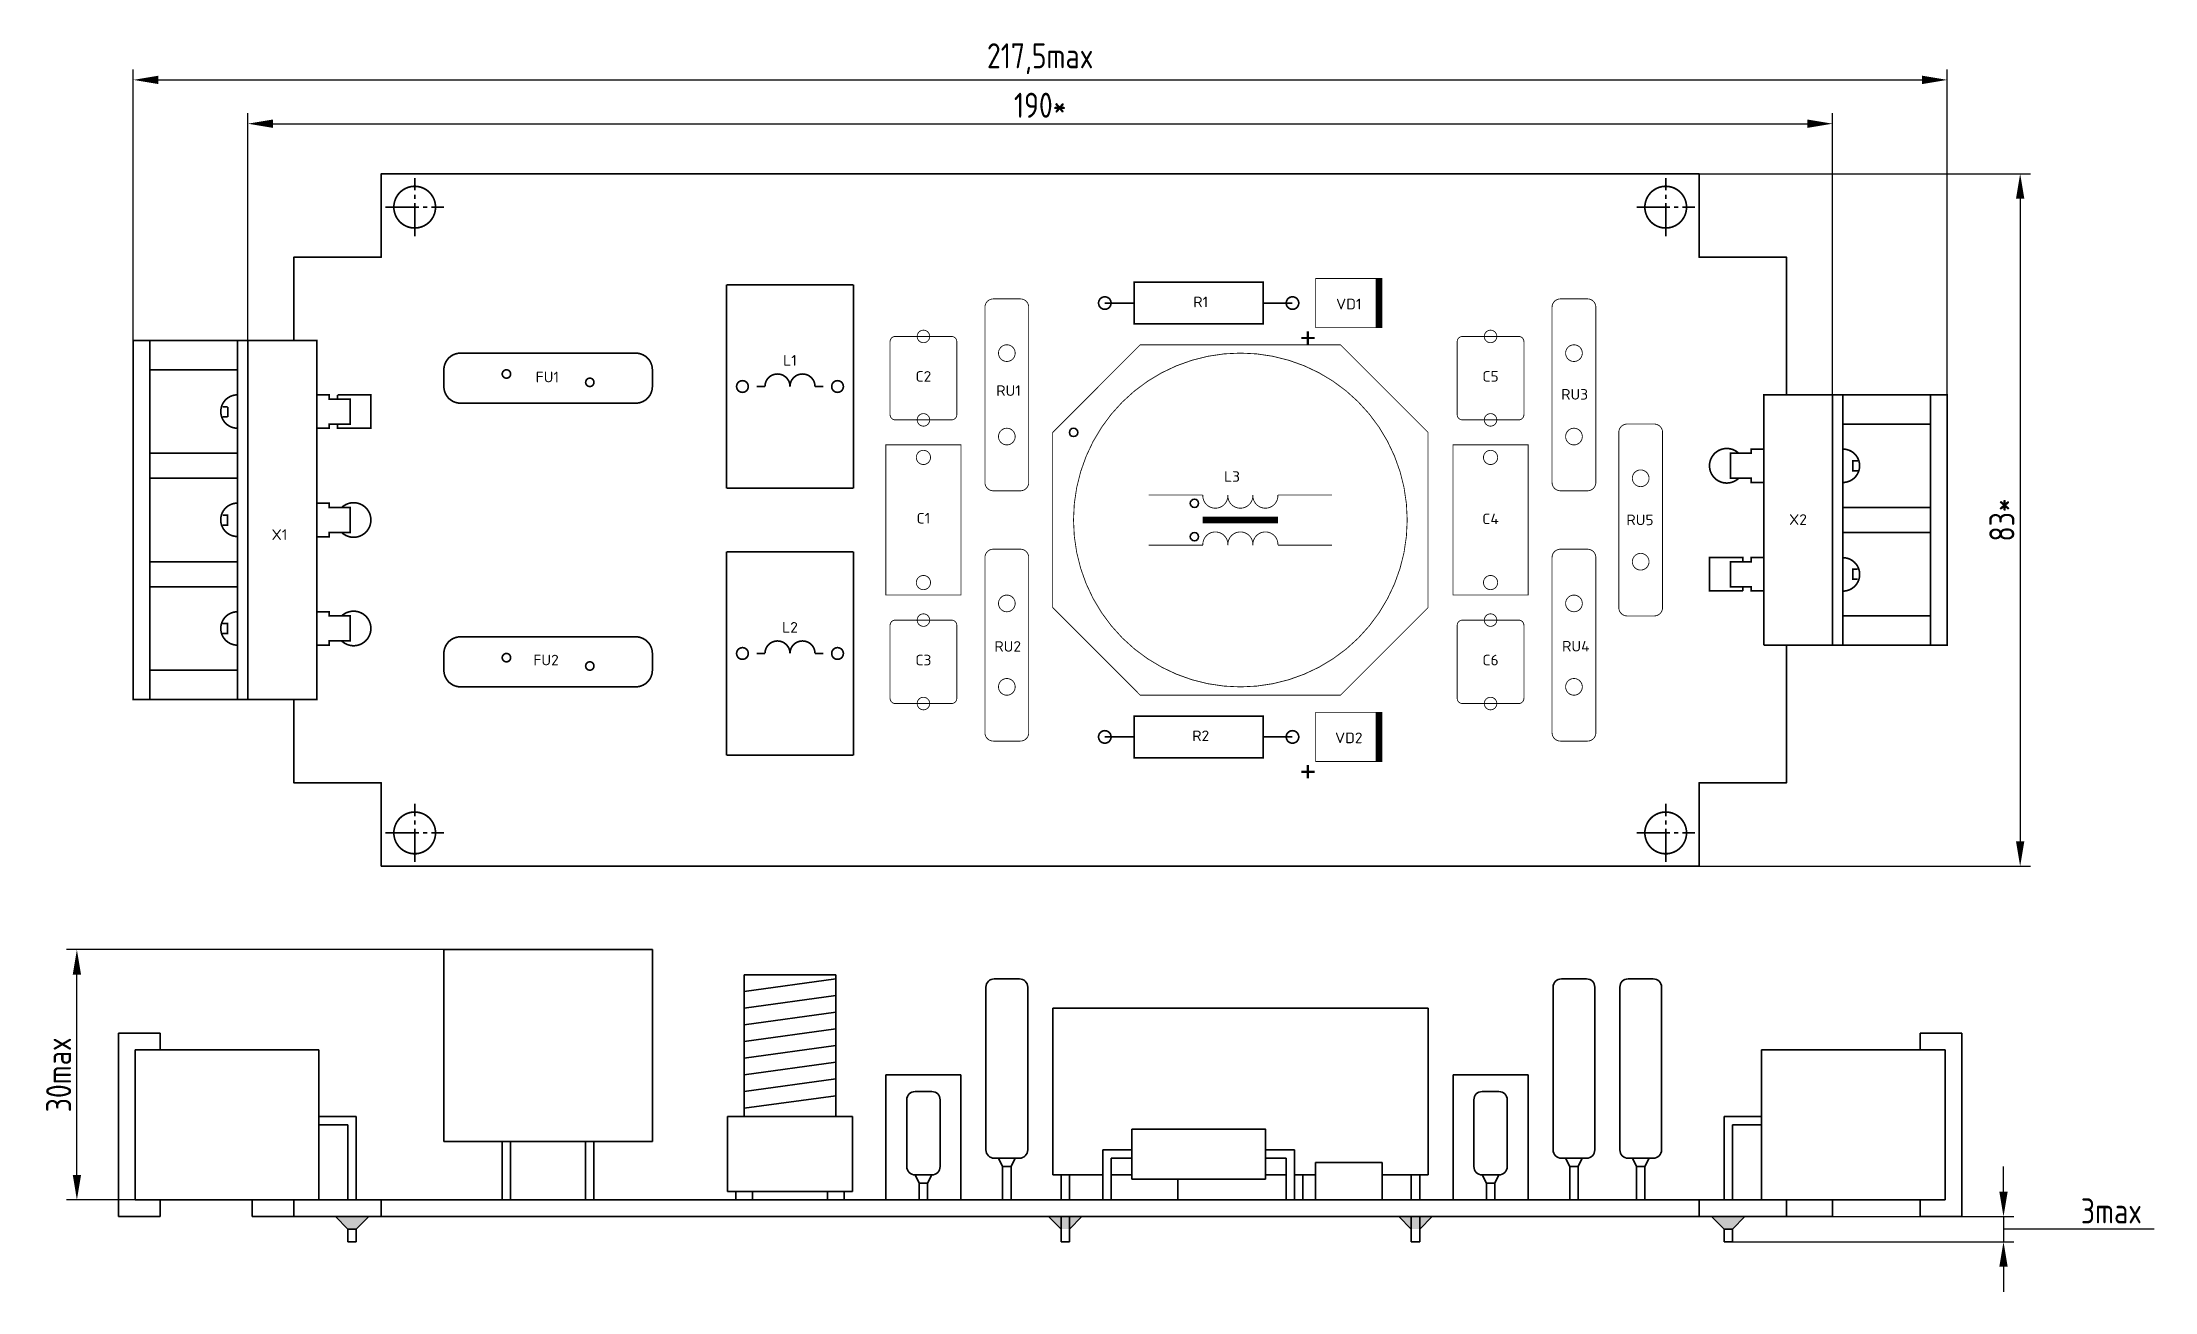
# Model space of a CAD drawing. Header units: millimetres. Extents: x 95 to 348, y 499 to 649.
import ezdxf
from ezdxf.enums import TextEntityAlignment as Align

# ---------------------------------------------------------------- set-up
doc = ezdxf.new("R2010")
doc.units = ezdxf.units.MM
for name, color, linetype, lineweight in [('BOARD', 173, 'Continuous', 35), ('BOTTOM', 7, 'Continuous', 35), ('TOP', 7, 'Continuous', 35)]:
    doc.layers.add(name, color=color, linetype=linetype, lineweight=lineweight)
doc.layers.add('РАЗМЕРЫ', color=7, linetype='Continuous')
doc.styles.get("Standard").update_dxf_attribs({"font": 'txt.shx'})
doc.styles.add('ГОСТ 2.304', font='CS_Gost2304.shx')
doc.dimstyles.new('ЕСКД', dxfattribs={"dimscale": 0, "dimtxt": 3, "dimasz": 3, "dimexe": 1.25, "dimexo": 0, "dimtad": 1, "dimtoh": 1, "dimdec": 3, "dimrnd": 0.5, "dimtxsty": 'ГОСТ 2.304', "dimcen": 5, "dimadec": 3, "dimazin": 2, "dimtfac": 0.75, "dimtdec": 4, "dimtmove": 1, "dimatfit": 3, "dimfxl": 1, "dimtolj": 1, "dimarcsym": 0})

# ---------------------------------------------------------------- blocks, each defined once
blk = doc.blocks.new('*D46')
at = {"layer": 'Defpoints', "color": 0}
for p in [(309.5, 508), (297.5, 505), (330, 505)]:
    blk.add_point(p, dxfattribs=at)
at = {"layer": 'РАЗМЕРЫ', "color": 0, "lineweight": -2}
for p, q in [((330, 511), (330, 514)), ((309.5, 508), (331.25, 508)), ((330, 508), (330, 505)), ((297.5, 505), (331.25, 505)), ((337.81, 506.5), (330, 506.5)), ((348.06, 506.5), (337.81, 506.5)), ((330, 502), (330, 499))]:
    blk.add_line(p, q, dxfattribs=at)
at = {"layer": 'РАЗМЕРЫ', "color": 0}
for points in [[(329.5, 511), (330.5, 511), (330, 508)], [(330.5, 502), (329.5, 502), (330, 505)]]:
    blk.add_solid(points, dxfattribs=at)
at = {"layer": 'РАЗМЕРЫ', "color": 0, "insert": (342.94, 508.69), "char_height": 3, "attachment_point": 5, "style": 'ГОСТ 2.304'}
blk.add_mtext('\\A1;3max', dxfattribs=at)
blk = doc.blocks.new('*D50')
at = {"layer": 'Defpoints', "color": 0}
for p in [(99, 540), (143, 540), (120, 510)]:
    blk.add_point(p, dxfattribs=at)
at = {"layer": 'РАЗМЕРЫ', "color": 0, "lineweight": -2}
for p, q in [((143, 540), (97.75, 540)), ((99, 513), (99, 537)), ((120, 510), (97.75, 510))]:
    blk.add_line(p, q, dxfattribs=at)
at = {"layer": 'РАЗМЕРЫ', "color": 0}
for points in [[(99.5, 537), (98.5, 537), (99, 540)], [(98.5, 513), (99.5, 513), (99, 510)]]:
    blk.add_solid(points, dxfattribs=at)
at = {"layer": 'РАЗМЕРЫ', "color": 0, "insert": (96.81, 525), "char_height": 3, "attachment_point": 5, "rotation": 90, "style": 'ГОСТ 2.304'}
blk.add_mtext('\\A1;30max', dxfattribs=at)
blk = doc.blocks.new('*D53')
at = {"layer": 'Defpoints', "color": 0}
for p in [(323.25, 644.25), (105.75, 613), (323.25, 606.5)]:
    blk.add_point(p, dxfattribs=at)
at = {"layer": 'РАЗМЕРЫ', "color": 0, "lineweight": -2}
for p, q in [((105.75, 613), (105.75, 645.5)), ((108.75, 644.25), (320.25, 644.25)), ((323.25, 606.5), (323.25, 645.5))]:
    blk.add_line(p, q, dxfattribs=at)
at = {"layer": 'РАЗМЕРЫ', "color": 0}
for points in [[(108.75, 644.75), (108.75, 643.75), (105.75, 644.25)], [(320.25, 643.75), (320.25, 644.75), (323.25, 644.25)]]:
    blk.add_solid(points, dxfattribs=at)
at = {"layer": 'РАЗМЕРЫ', "color": 0, "insert": (214.5, 646.79), "char_height": 3, "attachment_point": 5, "style": 'ГОСТ 2.304'}
blk.add_mtext('\\A1;217,5max', dxfattribs=at)
blk = doc.blocks.new('*D54')
at = {"layer": 'Defpoints', "color": 0}
for p in [(309.5, 639), (119.5, 613), (309.5, 606.5)]:
    blk.add_point(p, dxfattribs=at)
at = {"layer": 'РАЗМЕРЫ', "color": 0, "lineweight": -2}
for p, q in [((119.5, 613), (119.5, 640.25)), ((122.5, 639), (306.5, 639)), ((309.5, 606.5), (309.5, 640.25))]:
    blk.add_line(p, q, dxfattribs=at)
at = {"layer": 'РАЗМЕРЫ', "color": 0}
for points in [[(122.5, 639.5), (122.5, 638.5), (119.5, 639)], [(306.5, 638.5), (306.5, 639.5), (309.5, 639)]]:
    blk.add_solid(points, dxfattribs=at)
at = {"layer": 'РАЗМЕРЫ', "color": 0, "insert": (214.5, 641.21), "char_height": 3, "attachment_point": 5, "style": 'ГОСТ 2.304'}
blk.add_mtext('\\A1;190*', dxfattribs=at)
blk = doc.blocks.new('*D56')
at = {"layer": 'Defpoints', "color": 0}
for p in [(293.5, 633), (293.5, 550), (332, 550)]:
    blk.add_point(p, dxfattribs=at)
at = {"layer": 'РАЗМЕРЫ', "color": 0, "lineweight": -2}
for p, q in [((293.5, 633), (333.25, 633)), ((332, 630), (332, 553)), ((293.5, 550), (333.25, 550))]:
    blk.add_line(p, q, dxfattribs=at)
at = {"layer": 'РАЗМЕРЫ', "color": 0}
for points in [[(332.5, 630), (331.5, 630), (332, 633)], [(331.5, 553), (332.5, 553), (332, 550)]]:
    blk.add_solid(points, dxfattribs=at)
at = {"layer": 'РАЗМЕРЫ', "color": 0, "insert": (329.81, 591.5), "char_height": 3, "attachment_point": 5, "rotation": 90, "style": 'ГОСТ 2.304'}
blk.add_mtext('\\A1;83*', dxfattribs=at)

msp = doc.modelspace()

# ---------------------------------------------------------------- hatches: boundary and pattern name
at = {"layer": 'TOP'}
for points in [[(130, 508), (134, 508), (132.5, 506.5), (131.5, 506.5)], [(215.5, 508), (219.5, 508), (218, 506.5), (217, 506.5)], [(257.5, 508), (261.5, 508), (260, 506.5), (259, 506.5)], [(299, 508), (295, 508), (296.5, 506.5), (297.5, 506.5)]]:
    msp.add_hatch(color=1, dxfattribs=at).paths.add_polyline_path(points)

# ---------------------------------------------------------------- linework, layer by layer
at = {"layer": 'BOARD'}
for p, q in [((120, 510), (309.5, 510)), ((120, 508), (120, 510)), ((125, 510), (125, 508)), ((135.5, 510), (135.5, 508)), ((293.5, 510), (293.5, 508)), ((304, 510), (304, 508)), ((309.5, 510), (309.5, 508)), ((309.5, 508), (120, 508))]:
    msp.add_line(p, q, dxfattribs=at)
msp.add_lwpolyline([(135.5, 550), (293.5, 550), (293.5, 560), (304, 560), (304, 576.5), (309.5, 576.5), (309.5, 606.5), (304, 606.5), (304, 623), (293.5, 623), (293.5, 633), (135.5, 633), (135.5, 623), (125, 623), (125, 613), (119.5, 613), (119.5, 570), (125, 570), (125, 560), (135.5, 560)], close=True, dxfattribs=at)
at = {"layer": 'BOTTOM', "const_width": 0.2}
for points in [[(142, 628.993, 1), (137, 628.993, 1), (142, 628.993)], [(292, 628.993, 1), (287, 628.993, 1), (292, 628.993)], [(142, 553.993, 1), (137, 553.993, 1), (142, 553.993)], [(292, 553.993, 1), (287, 553.993, 1), (292, 553.993)]]:
    msp.add_lwpolyline(points, format="xyb", dxfattribs=at)
for points in [[(139.5, 632.493), (139.5, 630.993)], [(289.5, 632.493), (289.5, 630.993)], [(136, 628.993), (140, 628.993)], [(139.5, 630.493), (139.5, 629.993)], [(139.5, 629.493), (139.5, 625.493)], [(140.5, 628.993), (141, 628.993)], [(141.5, 628.993), (143, 628.993)], [(286, 628.993), (290, 628.993)], [(289.5, 630.493), (289.5, 629.993)], [(289.5, 629.493), (289.5, 625.493)], [(290.5, 628.993), (291, 628.993)], [(291.5, 628.993), (293, 628.993)], [(139.5, 557.493), (139.5, 555.993)], [(289.5, 557.493), (289.5, 555.993)], [(139.5, 555.493), (139.5, 554.993)], [(289.5, 555.493), (289.5, 554.993)], [(136, 553.993), (140, 553.993)], [(139.5, 554.493), (139.5, 550.493)], [(140.5, 553.993), (141, 553.993)], [(141.5, 553.993), (143, 553.993)], [(286, 553.993), (290, 553.993)], [(289.5, 554.493), (289.5, 550.493)], [(290.5, 553.993), (291, 553.993)], [(291.5, 553.993), (293, 553.993)]]:
    msp.add_lwpolyline(points, dxfattribs=at)
at = {"layer": 'TOP'}
for p, q in [((143, 540), (168, 540)), ((143, 517), (143, 540)), ((168, 540), (168, 517)), ((179, 535), (179, 537)), ((179, 537), (190, 537)), ((190, 537), (190, 520)), ((179, 535), (190, 536.5)), ((179, 520), (179, 535)), ((179, 533), (190, 534.5)), ((208, 535.5), (208, 516)), ((209, 536.5), (212, 536.5)), ((213, 535.5), (213, 516)), ((276, 535.5), (276, 516)), ((277, 536.5), (280, 536.5)), ((281, 535.5), (281, 516)), ((284, 535.5), (284, 516)), ((285, 536.5), (288, 536.5)), ((289, 535.5), (289, 516)), ((179, 531), (190, 532.5)), ((216, 533), (261, 533)), ((216, 513), (216, 533)), ((261, 533), (261, 513)), ((109, 530), (104, 530)), ((104, 530), (104, 508)), ((109, 528), (109, 530)), ((179, 529), (190, 530.5)), ((320, 528), (320, 530)), ((320, 530), (325, 530)), ((325, 530), (325, 508)), ((128, 528), (106, 528)), ((106, 528), (106, 510)), ((128, 510), (128, 528)), ((179, 527), (190, 528.5)), ((301, 510), (301, 528)), ((301, 528), (323, 528)), ((323, 528), (323, 510)), ((179, 525), (190, 526.5)), ((179, 523), (190, 524.5)), ((196, 510), (196, 525)), ((196, 525), (205, 525)), ((205, 525), (205, 510)), ((264, 510), (264, 525)), ((264, 525), (273, 525)), ((273, 525), (273, 510)), ((179, 521), (190, 522.5)), ((198.5, 522), (198.5, 514)), ((201.5, 523), (199.5, 523)), ((202.5, 522), (202.5, 514)), ((266.5, 522), (266.5, 514)), ((269.5, 523), (267.5, 523)), ((270.5, 522), (270.5, 514)), ((128, 520), (132.5, 520)), ((132.5, 520), (132.5, 510)), ((177, 520), (192, 520)), ((177, 511), (177, 520)), ((192, 520), (192, 511)), ((301, 520), (296.5, 520)), ((296.5, 520), (296.5, 510)), ((131.5, 519), (128, 519)), ((131.5, 510), (131.5, 519)), ((168, 517), (143, 517)), ((150, 517), (150, 510)), ((151, 510), (151, 517)), ((160, 517), (160, 510)), ((161, 510), (161, 517)), ((297.5, 510), (297.5, 519)), ((297.5, 519), (301, 519)), ((209, 515), (212, 515)), ((209.5, 515), (210, 514)), ((211, 514), (211.5, 515)), ((225.5, 516), (222, 516)), ((222, 516), (222, 510)), ((223, 510), (223, 515)), ((223, 515), (225.5, 515)), ((245, 516), (241.5, 516)), ((244, 515), (241.5, 515)), ((244, 510), (244, 515)), ((245, 516), (245, 510)), ((247.5, 514.5), (255.5, 514.5)), ((247.5, 510), (247.5, 514.5)), ((255.5, 514.5), (255.5, 510)), ((277, 515), (280, 515)), ((277.5, 515), (278, 514)), ((279, 514), (279.5, 515)), ((285, 515), (288, 515)), ((285.5, 515), (286, 514)), ((287, 514), (287.5, 515)), ((201.5, 513), (199.5, 513)), ((199.5, 513), (200, 512)), ((200, 512), (201, 512)), ((200, 512), (200, 510)), ((201, 512), (201.5, 513)), ((201, 512), (201, 510)), ((210, 514), (211, 514)), ((210, 514), (210, 510)), ((211, 514), (211, 510)), ((222, 513), (216, 513)), ((217, 513), (217, 510)), ((218, 510), (218, 513)), ((225.5, 513), (223, 513)), ((231, 510), (231, 512.5)), ((244, 513), (241.5, 513)), ((247.5, 513), (245, 513)), ((246, 513), (246, 510)), ((261, 513), (255.5, 513)), ((259, 513), (259, 510)), ((260, 510), (260, 513)), ((269.5, 513), (267.5, 513)), ((267.5, 513), (268, 512)), ((268, 512), (269, 512)), ((268, 512), (268, 510)), ((269, 512), (269.5, 513)), ((269, 512), (269, 510)), ((278, 514), (279, 514)), ((278, 514), (278, 510)), ((279, 514), (279, 510)), ((286, 514), (287, 514)), ((286, 514), (286, 510)), ((287, 514), (287, 510)), ((106, 510), (128, 510)), ((109, 508), (109, 510)), ((150, 510), (151, 510)), ((160, 510), (161, 510)), ((192, 511), (177, 511)), ((178, 511), (178, 510)), ((178, 510), (180, 510)), ((180, 510), (180, 511)), ((189, 511), (189, 510)), ((189, 510), (191, 510)), ((191, 510), (191, 511)), ((205, 510), (196, 510)), ((222, 510), (223, 510)), ((246, 510), (231, 510)), ((245, 510), (244, 510)), ((255.5, 510), (247.5, 510)), ((273, 510), (264, 510)), ((278, 510), (279, 510)), ((323, 510), (301, 510)), ((320, 508), (320, 510)), ((104, 508), (109, 508)), ((130, 508), (131.5, 506.5)), ((132.5, 506.5), (134, 508)), ((215.5, 508), (217, 506.5)), ((217, 508), (217, 505)), ((218, 505), (218, 508)), ((218, 506.5), (219.5, 508)), ((257.5, 508), (259, 506.5)), ((259, 508), (259, 505)), ((260, 505), (260, 508)), ((260, 506.5), (261.5, 508)), ((296.5, 506.5), (295, 508)), ((299, 508), (297.5, 506.5)), ((325, 508), (320, 508)), ((131.5, 506.5), (131.5, 505)), ((131.5, 506.5), (132.5, 506.5)), ((131.5, 505), (132.5, 505)), ((132.5, 505), (132.5, 506.5)), ((217, 505), (218, 505)), ((259, 505), (260, 505)), ((296.5, 505), (296.5, 506.5)), ((297.5, 506.5), (296.5, 506.5)), ((297.5, 505), (296.5, 505)), ((297.5, 506.5), (297.5, 505))]:
    msp.add_line(p, q, dxfattribs=at)
for points, const_width in [([(142, 629, 1), (137, 629, 1), (142, 629)], 0.2), ([(292, 629, 1), (287, 629, 1), (292, 629)], 0.2), ([(208.875, 618, 0.414214), (207.875, 617), (207.875, 596, 0.414214), (208.875, 595)], 0.1), ([(213.125, 617, 0.414214), (212.125, 618), (208.875, 618)], 0.1), ([(223, 617.5, 1), (221.5, 617.5, 1), (223, 617.5)], 0.2), ([(223, 617.5, 1), (221.5, 617.5, 1), (223, 617.5)], 0.2), ([(245.5, 617.5, 1), (244, 617.5, 1), (245.5, 617.5)], 0.2), ([(276.875, 618, 0.414214), (275.875, 617), (275.875, 596, 0.414214), (276.875, 595)], 0.1), ([(281.125, 617, 0.414214), (280.125, 618), (276.875, 618)], 0.1), ([(212.125, 595, 0.414214), (213.125, 596), (213.125, 617)], 0.1), ([(280.125, 595, 0.414214), (281.125, 596), (281.125, 617)], 0.1), ([(197.125, 613.5, 0.414214), (196.5, 612.875), (196.5, 604.125)], 0.1), ([(201.25, 613.5, 1), (199.75, 613.5, 1), (201.25, 613.5)], 0.1), ([(201.25, 613.5, 1), (199.75, 613.5, 1), (201.25, 613.5)], 0.1), ([(203.875, 603.5, 0.414214), (204.5, 604.125), (204.5, 612.875, 0.414214), (203.875, 613.5)], 0.1), ([(265.125, 613.5, 0.414214), (264.5, 612.875), (264.5, 604.125)], 0.1), ([(269.25, 613.5, 1), (267.75, 613.5, 1), (269.25, 613.5)], 0.1), ([(269.25, 613.5, 1), (267.75, 613.5, 1), (269.25, 613.5)], 0.1), ([(271.875, 603.5, 0.414214), (272.5, 604.125), (272.5, 612.875, 0.414214), (271.875, 613.5)], 0.1), ([(145, 611.5, 0.414214), (143, 609.5), (143, 607.5)], 0.2), ([(145, 611.5), (166, 611.5, -0.414214), (168, 609.5), (168, 607.5)], 0.2), ([(211.5, 611.5, 1), (209.5, 611.5, 1), (211.5, 611.5)], 0.1), ([(211.5, 611.5, 1), (209.5, 611.5, 1), (211.5, 611.5)], 0.1), ([(258.506, 591.5, 1), (218.494, 591.5, 1), (258.506, 591.5)], 0.1), ([(279.5, 611.5, 1), (277.5, 611.5, 1), (279.5, 611.5)], 0.1), ([(279.5, 611.5, 1), (277.5, 611.5, 1), (279.5, 611.5)], 0.1), ([(151, 609, 1), (150, 609, 1), (151, 609)], 0.2), ([(161, 608, 1), (160, 608, 1), (161, 608)], 0.2), ([(179.5, 607.5, 1), (178.1, 607.5, 1), (179.5, 607.5)], 0.2), ([(181.5, 607.5, -1), (184.5, 607.5)], 0.2), ([(184.5, 607.5, -1), (187.5, 607.5)], 0.2), ([(190.9, 607.5, 1), (189.5, 607.5, 1), (190.9, 607.5)], 0.2), ([(118.25, 602.5, -1), (118.25, 606.5)], 0.2), ([(143, 607.5, 0.414214), (145, 605.5)], 0.2), ([(166, 605.5, 0.414214), (168, 607.5)], 0.2), ([(196.5, 604.125, 0.414214), (197.125, 603.5), (203.875, 603.5)], 0.1), ([(201.25, 603.5, 1), (199.75, 603.5, 1), (201.25, 603.5)], 0.1), ([(201.25, 603.5, 1), (199.75, 603.5, 1), (201.25, 603.5)], 0.1), ([(264.5, 604.125, 0.414214), (265.125, 603.5), (271.875, 603.5)], 0.1), ([(269.25, 603.5, 1), (267.75, 603.5, 1), (269.25, 603.5)], 0.1), ([(269.25, 603.5, 1), (267.75, 603.5, 1), (269.25, 603.5)], 0.1), ([(284.875, 603, 0.414214), (283.875, 602), (283.875, 581)], 0.1), ([(288.125, 580, 0.414214), (289.125, 581), (289.125, 602, 0.414214), (288.125, 603)], 0.1), ([(211.5, 601.5, 1), (209.5, 601.5, 1), (211.5, 601.5)], 0.1), ([(211.5, 601.5, 1), (209.5, 601.5, 1), (211.5, 601.5)], 0.1), ([(279.5, 601.5, 1), (277.5, 601.5, 1), (279.5, 601.5)], 0.1), ([(279.5, 601.5, 1), (277.5, 601.5, 1), (279.5, 601.5)], 0.1), ([(201.35, 599, 1), (199.65, 599, 1), (201.35, 599)], 0.1), ([(201.35, 599, 1), (199.65, 599, 1), (201.35, 599)], 0.1), ([(269.35, 599, 1), (267.65, 599, 1), (269.35, 599)], 0.1), ([(269.35, 599, 1), (267.65, 599, 1), (269.35, 599)], 0.1), ([(298.25, 599.5, 2.333333), (298.25, 596.5)], 0.2), ([(310.75, 600, -1), (310.75, 596)], 0.2), ([(287.5, 596.5, 1), (285.5, 596.5, 1), (287.5, 596.5)], 0.1), ([(287.5, 596.5, 1), (285.5, 596.5, 1), (287.5, 596.5)], 0.1), ([(118.243, 589.522, -1.000163), (118.243, 593.522)], 0.2), ([(130.75, 590, 2.333333), (130.75, 593)], 0.2), ([(237, 594.5, -1.057098), (234, 594.5)], 0.1), ([(240, 594.5, -1.057098), (237, 594.5)], 0.1), ([(243, 594.5, -1.057098), (240, 594.5)], 0.1), ([(208.875, 588, 0.414214), (207.875, 587), (207.875, 566, 0.414214), (208.875, 565)], 0.1), ([(213.125, 587, 0.414214), (212.125, 588), (208.875, 588)], 0.1), ([(234.003, 588.483, -1.057098), (237.003, 588.483)], 0.1), ([(237.003, 588.483, -1.057098), (240.003, 588.483)], 0.1), ([(240.003, 588.483, -1.057098), (243.003, 588.483)], 0.1), ([(276.875, 588, 0.414214), (275.875, 587), (275.875, 566, 0.414214), (276.875, 565)], 0.1), ([(281.125, 587, 0.414214), (280.125, 588), (276.875, 588)], 0.1), ([(212.125, 565, 0.414214), (213.125, 566), (213.125, 587)], 0.1), ([(280.125, 565, 0.414214), (281.125, 566), (281.125, 587)], 0.1), ([(287.5, 586.5, 1), (285.5, 586.5, 1), (287.5, 586.5)], 0.1), ([(287.5, 586.5, 1), (285.5, 586.5, 1), (287.5, 586.5)], 0.1), ([(310.757, 586.978, -1.000163), (310.757, 582.978)], 0.2), ([(201.35, 584, 1), (199.65, 584, 1), (201.35, 584)], 0.1), ([(201.35, 584, 1), (199.65, 584, 1), (201.35, 584)], 0.1), ([(269.35, 584, 1), (267.65, 584, 1), (269.35, 584)], 0.1), ([(269.35, 584, 1), (267.65, 584, 1), (269.35, 584)], 0.1), ([(118.25, 576.5, -1), (118.25, 580.5)], 0.2), ([(130.75, 577, 2.333333), (130.75, 580)], 0.2), ([(201.25, 579.5, 1), (199.75, 579.5, 1), (201.25, 579.5)], 0.1), ([(201.25, 579.5, 1), (199.75, 579.5, 1), (201.25, 579.5)], 0.1), ([(211.5, 581.5, 1), (209.5, 581.5, 1), (211.5, 581.5)], 0.1), ([(211.5, 581.5, 1), (209.5, 581.5, 1), (211.5, 581.5)], 0.1), ([(269.25, 579.5, 1), (267.75, 579.5, 1), (269.25, 579.5)], 0.1), ([(269.25, 579.5, 1), (267.75, 579.5, 1), (269.25, 579.5)], 0.1), ([(279.5, 581.5, 1), (277.5, 581.5, 1), (279.5, 581.5)], 0.1), ([(279.5, 581.5, 1), (277.5, 581.5, 1), (279.5, 581.5)], 0.1), ([(283.875, 581, 0.414214), (284.875, 580), (288.125, 580)], 0.1), ([(145, 577.5, 0.414214), (143, 575.5)], 0.2), ([(168, 575.5, 0.414214), (166, 577.5)], 0.2), ([(197.125, 579.5, 0.414214), (196.5, 578.875), (196.5, 570.125)], 0.1), ([(203.875, 569.5, 0.414214), (204.5, 570.125), (204.5, 578.875, 0.414214), (203.875, 579.5)], 0.1), ([(265.125, 579.5, 0.414214), (264.5, 578.875), (264.5, 570.125)], 0.1), ([(271.875, 569.5, 0.414214), (272.5, 570.125), (272.5, 578.875, 0.414214), (271.875, 579.5)], 0.1), ([(166, 571.5), (145, 571.5, -0.414214), (143, 573.5), (143, 575.5)], 0.2), ([(151, 575, 1), (150, 575, 1), (151, 575)], 0.2), ([(166, 571.5, 0.414214), (168, 573.5), (168, 575.5)], 0.2), ([(179.5, 575.5, 1), (178.1, 575.5, 1), (179.5, 575.5)], 0.2), ([(181.5, 575.5, -1), (184.5, 575.5)], 0.2), ([(184.5, 575.5, -1), (187.5, 575.5)], 0.2), ([(190.9, 575.5, 1), (189.5, 575.5, 1), (190.9, 575.5)], 0.2), ([(161, 574, 1), (160, 574, 1), (161, 574)], 0.2), ([(211.5, 571.5, 1), (209.5, 571.5, 1), (211.5, 571.5)], 0.1), ([(211.5, 571.5, 1), (209.5, 571.5, 1), (211.5, 571.5)], 0.1), ([(279.5, 571.5, 1), (277.5, 571.5, 1), (279.5, 571.5)], 0.1), ([(279.5, 571.5, 1), (277.5, 571.5, 1), (279.5, 571.5)], 0.1), ([(196.5, 570.125, 0.414214), (197.125, 569.5), (203.875, 569.5)], 0.1), ([(201.25, 569.5, 1), (199.75, 569.5, 1), (201.25, 569.5)], 0.1), ([(201.25, 569.5, 1), (199.75, 569.5, 1), (201.25, 569.5)], 0.1), ([(264.5, 570.125, 0.414214), (265.125, 569.5), (271.875, 569.5)], 0.1), ([(269.25, 569.5, 1), (267.75, 569.5, 1), (269.25, 569.5)], 0.1), ([(269.25, 569.5, 1), (267.75, 569.5, 1), (269.25, 569.5)], 0.1), ([(223, 565.5, 1), (221.5, 565.5, 1), (223, 565.5)], 0.2), ([(223, 565.5, 1), (221.5, 565.5, 1), (223, 565.5)], 0.2), ([(245.5, 565.5, 1), (244, 565.5, 1), (245.5, 565.5)], 0.2), ([(142, 554, 1), (137, 554, 1), (142, 554)], 0.2), ([(292, 554, 1), (287, 554, 1), (292, 554)], 0.2)]:
    msp.add_lwpolyline(points, format="xyb", dxfattribs=dict(at, const_width=const_width))
for points, const_width in [([(139.5, 632.5), (139.5, 631)], 0.2), ([(289.5, 632.5), (289.5, 631)], 0.2), ([(136, 629), (140, 629)], 0.2), ([(139.5, 630.5), (139.5, 630)], 0.2), ([(139.5, 629.5), (139.5, 625.5)], 0.2), ([(140.5, 629), (141, 629)], 0.2), ([(141.5, 629), (143, 629)], 0.2), ([(286, 629), (290, 629)], 0.2), ([(289.5, 630.5), (289.5, 630)], 0.2), ([(289.5, 629.5), (289.5, 625.5)], 0.2), ([(290.5, 629), (291, 629)], 0.2), ([(291.5, 629), (293, 629)], 0.2), ([(176.9, 619.7), (192.1, 619.7)], 0.2), ([(176.9, 595.3), (176.9, 619.7)], 0.2), ([(192.1, 619.7), (192.1, 595.3)], 0.2), ([(225.75, 615), (225.75, 620), (241.25, 620), (241.25, 615), (225.75, 615)], 0.2), ([(255.47, 620.452), (255.47, 614.548), (247.53, 614.548), (247.53, 620.452), (255.47, 620.452)], 0.1), ([(254.77, 620.452), (254.77, 614.548)], 0.1), ([(254.87, 620.452), (254.87, 614.548)], 0.1), ([(254.97, 620.452), (254.97, 614.548)], 0.1), ([(255.07, 620.452), (255.07, 614.548)], 0.1), ([(255.17, 620.452), (255.17, 614.548)], 0.1), ([(255.27, 620.452), (255.27, 614.548)], 0.1), ([(255.37, 620.452), (255.37, 614.548)], 0.1), ([(222.25, 617.5), (225.75, 617.5)], 0.2), ([(244.75, 617.5), (241.25, 617.5)], 0.2), ([(127.75, 606.5), (127.75, 613), (105.75, 613), (105.75, 600)], 0.2), ([(105.75, 600), (105.75, 570), (107.75, 570), (107.75, 613)], 0.2), ([(118.25, 613), (118.25, 570), (127.75, 570), (127.75, 577.5)], 0.2), ([(203.875, 613.5), (197.125, 613.5)], 0.1), ([(247.393, 613.316), (245.793, 613.316)], 0.25), ([(246.593, 612.516), (246.593, 614.116)], 0.25), ([(271.875, 613.5), (265.125, 613.5)], 0.1), ([(226.5, 612.5), (250.5, 612.5), (261, 602), (261, 581), (250.5, 570.5), (226.5, 570.5), (216, 581), (216, 602), (226.5, 612.5)], 0.1), ([(107.75, 609.5), (118.25, 609.5)], 0.2), ([(127.75, 602.5), (129.25, 602.5), (129.25, 603), (131.75, 603), (131.75, 606), (129.25, 606), (129.25, 606.5), (127.75, 606.5)], 0.2), ([(127.75, 590.5), (127.75, 606.5)], 0.2), ([(130.25, 606), (130.25, 606.5)], 0.2), ([(130.25, 606.5), (134.25, 606.5), (134.25, 602.5), (130.25, 602.5), (130.25, 603)], 0.2), ([(166, 605.5), (145, 605.5)], 0.2), ([(180.5, 607.5), (181.5, 607.5)], 0.2), ([(187.5, 607.5), (188.5, 607.5)], 0.2), ([(301.25, 576.5), (310.75, 576.5), (310.75, 606.5), (301.25, 606.5), (301.25, 599)], 0.2), ([(321.25, 606.5), (310.75, 606.5)], 0.2), ([(321.25, 604.5), (321.25, 606.5), (323.25, 606.5), (323.25, 576.5), (321.25, 576.5)], 0.2), ([(117.081, 605.057), (116.481, 605.057)], 0.2), ([(116.481, 603.857), (117.081, 603.857)], 0.2), ([(117.081, 603.857), (117.081, 605.057)], 0.2), ([(288.125, 603), (284.875, 603)], 0.1), ([(310.75, 603), (321.25, 603)], 0.2), ([(321.25, 604.5), (321.25, 578.5)], 0.2), ([(205, 582.5), (196, 582.5), (196, 600.5), (205, 600.5), (205, 582.5)], 0.1), ([(273, 582.5), (264, 582.5), (264, 600.5), (273, 600.5), (273, 582.5)], 0.1), ([(118.25, 599.5), (107.75, 599.5)], 0.2), ([(301.25, 600), (299.75, 600), (299.75, 599.5), (297.25, 599.5), (297.25, 596.5), (299.75, 596.5), (299.75, 596), (301.25, 596)], 0.2), ([(301.25, 599), (301.25, 586)], 0.2), ([(312.55, 598.6), (311.95, 598.6), (311.95, 597.4), (312.55, 597.4)], 0.2), ([(118.25, 596.5), (107.75, 596.5)], 0.2), ([(192.1, 595.3), (176.9, 595.3)], 0.2), ([(127.75, 589.5), (129.25, 589.5), (129.25, 590), (131.75, 590), (131.75, 593), (129.25, 593), (129.25, 593.5), (127.75, 593.5)], 0.2), ([(208.875, 595), (212.125, 595)], 0.1), ([(234, 594.5), (227.5, 594.5)], 0.1), ([(249.5, 594.5), (243, 594.5)], 0.1), ([(276.875, 595), (280.125, 595)], 0.1), ([(310.75, 593), (321.25, 593)], 0.2), ([(116.474, 590.88), (117.074, 590.88), (117.074, 592.08), (116.474, 592.08)], 0.2), ([(127.75, 577.5), (127.75, 590.5)], 0.2), ([(234, 591.5), (243, 591.5)], 0.8), ([(176.9, 563.3), (176.9, 587.7)], 0.2), ([(176.9, 587.7), (192.1, 587.7)], 0.2), ([(192.1, 587.7), (192.1, 563.3)], 0.2), ([(227.503, 588.483), (234.003, 588.483)], 0.1), ([(243.003, 588.483), (249.503, 588.483)], 0.1), ([(310.75, 590), (321.25, 590)], 0.2), ([(118.25, 586.5), (107.75, 586.5)], 0.2), ([(298.75, 583), (294.75, 583), (294.75, 587), (298.75, 587), (298.75, 586.5)], 0.2), ([(301.25, 587), (299.75, 587), (299.75, 586.5), (297.25, 586.5), (297.25, 583.5), (299.75, 583.5), (299.75, 583), (301.25, 583)], 0.2), ([(301.25, 586), (301.25, 576.5)], 0.2), ([(312.526, 585.62), (311.926, 585.62), (311.926, 584.42), (312.526, 584.42)], 0.2), ([(118.25, 583.5), (107.75, 583.5)], 0.2), ([(298.75, 583.5), (298.75, 583)], 0.2), ([(127.75, 576.5), (129.25, 576.5), (129.25, 577), (131.75, 577), (131.75, 580), (129.25, 580), (129.25, 580.5), (127.75, 580.5)], 0.2), ([(310.75, 580), (321.25, 580)], 0.2), ([(116.45, 577.9), (117.05, 577.9), (117.05, 579.1), (116.45, 579.1)], 0.2), ([(145, 577.5), (166, 577.5)], 0.2), ([(203.875, 579.5), (197.125, 579.5)], 0.1), ([(271.875, 579.5), (265.125, 579.5)], 0.1), ([(310.75, 576.5), (321.25, 576.5), (321.25, 578.5)], 0.2), ([(180.5, 575.5), (181.5, 575.5)], 0.2), ([(187.5, 575.5), (188.5, 575.5)], 0.2), ([(118.25, 573.5), (107.75, 573.5)], 0.2), ([(107.75, 570), (118.25, 570)], 0.2), ([(225.75, 563), (225.75, 568), (241.25, 568), (241.25, 563), (225.75, 563)], 0.2), ([(255.47, 568.452), (255.47, 562.548), (247.53, 562.548), (247.53, 568.452), (255.47, 568.452)], 0.1), ([(254.77, 568.452), (254.77, 562.548)], 0.1), ([(254.87, 568.452), (254.87, 562.548)], 0.1), ([(254.97, 568.452), (254.97, 562.548)], 0.1), ([(255.07, 568.452), (255.07, 562.548)], 0.1), ([(255.17, 568.452), (255.17, 562.548)], 0.1), ([(255.27, 568.452), (255.27, 562.548)], 0.1), ([(255.37, 568.452), (255.37, 562.548)], 0.1), ([(208.875, 565), (212.125, 565)], 0.1), ([(222.25, 565.5), (225.75, 565.5)], 0.2), ([(244.75, 565.5), (241.25, 565.5)], 0.2), ([(276.875, 565), (280.125, 565)], 0.1), ([(192.1, 563.3), (176.9, 563.3)], 0.2), ([(247.393, 561.316), (245.793, 561.316)], 0.25), ([(246.593, 560.516), (246.593, 562.116)], 0.25), ([(139.5, 557.5), (139.5, 556)], 0.2), ([(289.5, 557.5), (289.5, 556)], 0.2), ([(139.5, 555.5), (139.5, 555)], 0.2), ([(289.5, 555.5), (289.5, 555)], 0.2), ([(136, 554), (140, 554)], 0.2), ([(139.5, 554.5), (139.5, 550.5)], 0.2), ([(140.5, 554), (141, 554)], 0.2), ([(141.5, 554), (143, 554)], 0.2), ([(286, 554), (290, 554)], 0.2), ([(289.5, 554.5), (289.5, 550.5)], 0.2), ([(290.5, 554), (291, 554)], 0.2), ([(291.5, 554), (293, 554)], 0.2)]:
    msp.add_lwpolyline(points, dxfattribs=dict(at, const_width=const_width))
for points in [[(219, 602, 1), (218, 602, 1)], [(233.5, 593.5, 1), (232.5, 593.5, 1)], [(233.5, 589.5, 1), (232.5, 589.5, 1)]]:
    msp.add_lwpolyline(points, format="xyb", close=True, dxfattribs=at)
msp.add_lwpolyline([(225.5, 518.5), (241.5, 518.5), (241.5, 512.5), (225.5, 512.5)], close=True, dxfattribs=at)
for centre, start, end in [((209, 535.5), 90, 180), ((212, 535.5), 0, 90), ((277, 535.5), 90, 180), ((280, 535.5), 0, 90), ((285, 535.5), 90, 180), ((288, 535.5), 0, 90), ((199.5, 522), 90, 180), ((201.5, 522), 0, 90), ((267.5, 522), 90, 180), ((269.5, 522), 0, 90), ((209, 516), 180, 270), ((212, 516), 270, 0), ((277, 516), 180, 270), ((280, 516), 270, 0), ((285, 516), 180, 270), ((288, 516), 270, 0), ((199.5, 514), 180, 270), ((201.5, 514), 270, 0), ((267.5, 514), 180, 270), ((269.5, 514), 270, 0)]:
    msp.add_arc(centre, 1, start, end, dxfattribs=at)

# ---------------------------------------------------------------- texts
at = {"layer": 'TOP', "width": 1.019685}
for s, p in [('R1', (233.75, 617)), ('VD1', (251.5, 616.75)), ('L1', (184.5, 610)), ('C2', (200.5, 608.076)), ('C5', (268.5, 608.076)), ('RU1', (210.7081, 606.3725)), ('RU3', (278.5806, 605.9263)), ('L3', (237.5, 596.077)), ('X1', (123.2889, 589.1083)), ('C1', (200.5, 591.076)), ('C4', (268.5, 591)), ('RU5', (286.4194, 590.8785)), ('X2', (305.3646, 590.9174)), ('L2', (184.5, 578)), ('C3', (200.5, 574.077)), ('RU2', (210.6045, 575.7111)), ('C6', (268.5, 574.076)), ('RU4', (278.7241, 575.735)), ('R2', (233.75, 565)), ('VD2', (251.5, 564.75))]:
    msp.add_text(s, height=1.27, dxfattribs=at).set_placement(p, align=Align.CENTER)
for s, p in [('FU1', (154, 608)), ('FU2', (153.723, 574.077))]:
    msp.add_text(s, height=1.27, dxfattribs=at).set_placement(p)

# ---------------------------------------------------------------- dimensions: what is measured, and where the dimension line sits
at = {"layer": 'РАЗМЕРЫ'}
for base, p1, p2, text, picture, middle in [((323.25, 644.25), (105.75, 613), (323.25, 606.5), '<>max', '*D53', (214.5, 646.7912)), ((309.5, 639), (119.5, 613), (309.5, 606.5), '<>*', '*D54', (214.5, 641.2118))]:
    dim = msp.add_linear_dim(base=base, p1=p1, p2=p2, text=text, dimstyle='ЕСКД', override={"dimscale": 1, "dimlfac": 1, "dimtxsty": 'ГОСТ 2.304', "dimsah": 1, "dimtolj": 1}, dxfattribs=at)
    dim.commit()
    dim.dimension.update_dxf_attribs({"geometry": picture, "text_midpoint": middle})
for base, p1, p2, text, picture, middle in [((332, 550), (293.5, 633), (293.5, 550), '<>*', '*D56', (329.8129, 591.5)), ((99, 540), (120, 510), (143, 540), '<>max', '*D50', (96.8129, 525)), ((330, 505), (309.5, 508), (297.5, 505), '<>max', '*D46', (338.436, 508.6871))]:
    dim = msp.add_linear_dim(base=base, p1=p1, p2=p2, angle=90, text=text, dimstyle='ЕСКД', override={"dimscale": 1, "dimlfac": 1, "dimtxsty": 'ГОСТ 2.304', "dimsah": 1, "dimtolj": 1}, dxfattribs=at)
    dim.commit()
    dim.dimension.update_dxf_attribs({"geometry": picture, "text_midpoint": middle})

doc.saveas('drawing.dxf')
